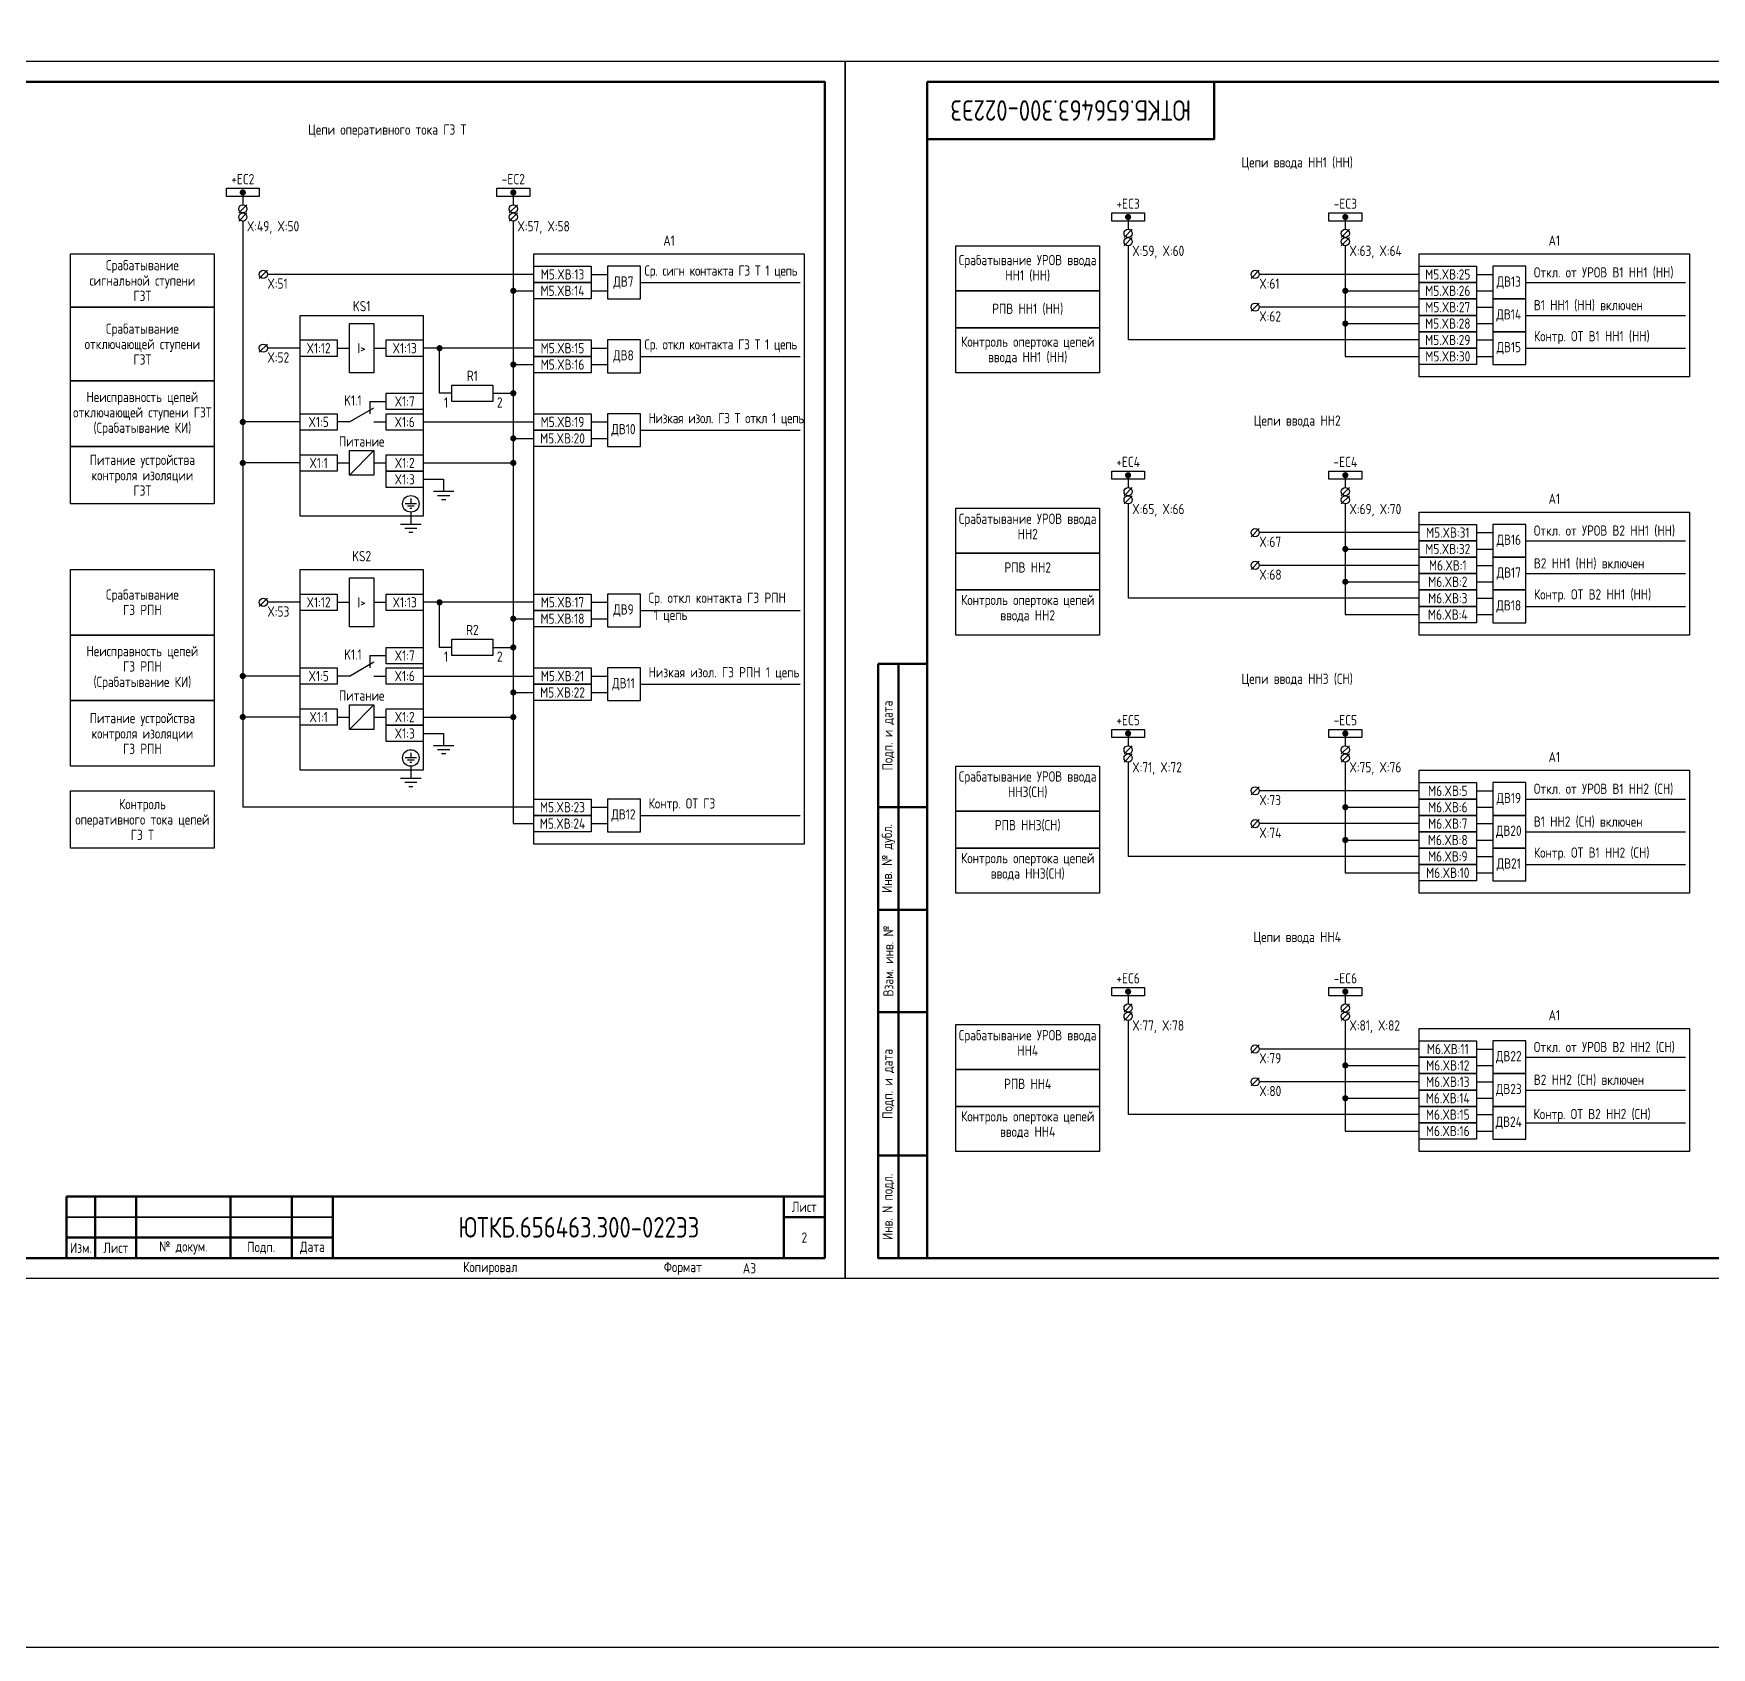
# Model space of a CAD drawing. Header units: millimetres. Extents: x -1036 to 3564, y -90 to 586.
# Drawn here: x 641.9 to 1051.3, y -90 to 303.8 of the extents above; entities that cross this region are included whole.
import ezdxf

# ---------------------------------------------------------------- set-up
doc = ezdxf.new("R2010")
doc.units = ezdxf.units.MM
doc.styles.add('Gost_type_A', font='GOST_A.TTF')

# ---------------------------------------------------------------- blocks, each defined once
blk = doc.blocks.new('Формат_А3')
blk.add_lwpolyline([(-420, 297), (0, 297), (0, 0), (-420, 0)], close=True)
at = {"lineweight": 50}
blk.add_lwpolyline([(-400, 292), (-5, 292), (-5, 5), (-400, 5)], close=True, dxfattribs=at)
blk = doc.blocks.new('Штамп малый нижний')
at = {"lineweight": 50}
for points in [[(-185, 15), (-178, 15), (-178, 5), (-185, 5)], [(-178, 15), (-168, 15), (-168, 5), (-178, 5)], [(-168, 15), (-145, 15), (-145, 5), (-168, 5)], [(-145, 15), (-130, 15), (-130, 5), (-145, 5)], [(-130, 15), (-120, 15), (-120, 5), (-130, 5)], [(-120, 15), (-10, 15), (-10, 0), (-120, 0)], [(-10, 15), (0, 15), (0, 10), (-10, 10)], [(-10, 10), (0, 10), (0, 0), (-10, 0)], [(-185, 5), (-178, 5), (-178, 0), (-185, 0)], [(-178, 5), (-168, 5), (-168, 0), (-178, 0)], [(-168, 5), (-145, 5), (-145, 0), (-168, 0)], [(-145, 5), (-130, 5), (-130, 0), (-145, 0)], [(-130, 5), (-120, 5), (-120, 0), (-130, 0)]]:
    blk.add_lwpolyline(points, close=True, dxfattribs=at)
for points in [[(-185, 15), (-178, 15), (-178, 10), (-185, 10)], [(-178, 15), (-168, 15), (-168, 10), (-178, 10)], [(-168, 15), (-145, 15), (-145, 10), (-168, 10)], [(-145, 15), (-130, 15), (-130, 10), (-145, 10)], [(-130, 15), (-120, 15), (-120, 10), (-130, 10)], [(-185, 10), (-178, 10), (-178, 5), (-185, 5)], [(-178, 10), (-168, 10), (-168, 5), (-178, 5)], [(-168, 10), (-145, 10), (-145, 5), (-168, 5)], [(-145, 10), (-130, 10), (-130, 5), (-145, 5)], [(-130, 10), (-120, 10), (-120, 5), (-130, 5)]]:
    blk.add_lwpolyline(points, close=True)
at = {"char_height": 2.5, "style": 'Gost_type_A'}
for s, insert, width, attachment_point in [('Лист', (-5, 12.5), 10, 5), ('№ докум.', (-156.5, 2.5), 23, 5), ('Изм.', (-181.5, 2.5), 7, 5), ('Лист', (-173, 2.5), 10, 5), ('Подп.', (-137.5, 2.5), 15, 5), ('Дата', (-125, 2.5), 10, 5), ('Копировал', (-75, -2.53), 13.1202, 6), ('Формат', (-30, -2.53), 13.1202, 6)]:
    blk.add_mtext(s, dxfattribs=dict(at, insert=insert, width=width, attachment_point=attachment_point))
blk = doc.blocks.new('Штамп угловой верхний')
at = {"lineweight": 50}
blk.add_lwpolyline([(0, 0), (70, 0), (70, -14), (0, -14)], close=True, dxfattribs=at)
blk = doc.blocks.new('Штамп левый нижний')
at = {"lineweight": 50}
for points in [[(-12, 145), (-7, 145), (-7, 110), (-12, 110)], [(-7, 145), (0, 145), (0, 110), (-7, 110)], [(-12, 110), (-7, 110), (-7, 85), (-12, 85)], [(-7, 110), (0, 110), (0, 85), (-7, 85)], [(-12, 85), (-7, 85), (-7, 60), (-12, 60)], [(-7, 85), (0, 85), (0, 60), (-7, 60)], [(-12, 60), (-7, 60), (-7, 25), (-12, 25)], [(-7, 60), (0, 60), (0, 25), (-7, 25)], [(-12, 25), (-7, 25), (-7, 0), (-12, 0)], [(-7, 25), (0, 25), (0, 0), (-7, 0)]]:
    blk.add_lwpolyline(points, close=True, dxfattribs=at)
at = {"char_height": 2.5, "attachment_point": 5, "rotation": 90, "style": 'Gost_type_A'}
for s, insert, width in [('Подп. и дата', (-9.5, 127.5), 35), ('Инв. № дубл.', (-9.5, 97.5), 25), ('Взам. инв. №', (-9.5, 72.5), 25), ('Подп. и дата', (-9.5, 42.5), 35), ('Инв. N подл.', (-9.5, 12.5), 25)]:
    blk.add_mtext(s, dxfattribs=dict(at, insert=insert, width=width))
blk = doc.blocks.new('POINT')
at = {"const_width": 0.75}
blk.add_lwpolyline([(-0.375, 0, 1), (0.375, 0, 1)], format="xyb", close=True, dxfattribs=at)
blk = doc.blocks.new('Шинка')
blk.add_lwpolyline([(-4, 1), (4, 1), (4, -1), (-4, -1)], close=True)
blk.add_blockref('POINT', (0, 0))

msp = doc.modelspace()

# ---------------------------------------------------------------- linework, layer by layer
for p, q in [((693, 265), (693, 262)), ((759, 265), (759, 262)), ((694, 262), (692, 260)), ((694, 260), (692, 258)), ((693, 258), (693, 115)), ((760, 262), (758, 260)), ((760, 260), (758, 258)), ((759, 258), (759, 111)), ((909, 259), (909, 256)), ((962, 259), (962, 256)), ((910, 256), (908, 254)), ((910, 254), (908, 252)), ((963, 256), (961, 254)), ((963, 254), (961, 252)), ((909, 252), (909, 229)), ((962, 252), (962, 225)), ((699, 246), (697, 244)), ((941, 246), (939, 244)), ((764, 245), (699, 245)), ((778, 245), (782, 245)), ((790, 243), (829, 243)), ((980, 245), (941, 245)), ((994, 245), (998, 245)), ((1006, 243), (1045, 243)), ((759, 241), (764, 241)), ((778, 241), (782, 241)), ((941, 238), (939, 236)), ((962, 241), (980, 241)), ((994, 241), (998, 241)), ((980, 237), (941, 237)), ((994, 237), (998, 237)), ((1006, 235), (1045, 235)), ((962, 233), (980, 233)), ((994, 233), (998, 233)), ((699, 228), (697, 226)), ((707, 227), (699, 227)), ((716, 227), (719, 227)), ((725, 227), (728, 227)), ((764, 227), (737, 227)), ((741, 216), (741, 227)), ((778, 227), (782, 227)), ((980, 229), (909, 229)), ((994, 229), (998, 229)), ((1006, 227), (1045, 227)), ((759, 223), (764, 223)), ((778, 223), (782, 223)), ((790, 225), (829, 225)), ((962, 225), (980, 225)), ((994, 225), (998, 225)), ((724, 214), (728, 214)), ((724, 214), (724, 211)), ((744, 216), (741, 216)), ((754, 216), (759, 216)), ((707, 209), (693, 209)), ((719, 209), (716, 209)), ((719, 209), (725, 212.46)), ((725, 209), (728, 209)), ((737, 209), (764, 209)), ((778, 209), (782, 209)), ((759, 205), (764, 205)), ((778, 205), (782, 205)), ((790, 207), (829, 207)), ((719, 196), (725, 202)), ((707, 199), (693, 199)), ((716, 199), (719, 199)), ((725, 199), (728, 199)), ((737, 199), (759, 199)), ((737, 195), (742, 195)), ((910, 193), (908, 191)), ((909, 196), (909, 193)), ((963, 193), (961, 191)), ((962, 196), (962, 193)), ((910, 191), (908, 189)), ((909, 189), (909, 166)), ((963, 191), (961, 189)), ((962, 189), (962, 162)), ((941, 183), (939, 181)), ((980, 182), (941, 182)), ((994, 182), (998, 182)), ((962, 178), (980, 178)), ((994, 178), (998, 178)), ((1006, 180), (1045, 180)), ((941, 175), (939, 173)), ((980, 174), (941, 174)), ((994, 174), (998, 174)), ((1006, 172), (1045, 172)), ((962, 170), (980, 170)), ((994, 170), (998, 170)), ((699, 166), (697, 164)), ((707, 165), (699, 165)), ((716, 165), (719, 165)), ((725, 165), (728, 165)), ((764, 165), (737, 165)), ((741, 154), (741, 165)), ((778, 165), (782, 165)), ((980, 166), (909, 166)), ((994, 166), (998, 166)), ((1006, 164), (1045, 164)), ((759, 161), (764, 161)), ((778, 161), (782, 161)), ((790, 163), (829, 163)), ((962, 162), (980, 162)), ((994, 162), (998, 162)), ((724, 152), (728, 152)), ((724, 152), (724, 149)), ((744, 154), (741, 154)), ((754, 154), (759, 154)), ((719, 147), (725, 150.46)), ((707, 147), (693, 147)), ((719, 147), (716, 147)), ((725, 147), (728, 147)), ((737, 147), (764, 147)), ((778, 147), (782, 147)), ((790, 145), (829, 145)), ((719, 134), (725, 140)), ((759, 143), (764, 143)), ((778, 143), (782, 143)), ((707, 137), (693, 137)), ((716, 137), (719, 137)), ((725, 137), (728, 137)), ((737, 137), (759, 137)), ((737, 133), (742, 133)), ((909, 133), (909, 130)), ((962, 133), (962, 130)), ((910, 130), (908, 128)), ((910, 128), (908, 126)), ((963, 130), (961, 128)), ((963, 128), (961, 126)), ((909, 126), (909, 103)), ((962, 126), (962, 99)), ((941, 120), (939, 118)), ((980, 119), (941, 119)), ((994, 119), (998, 119)), ((764, 115), (693, 115)), ((778, 115), (782, 115)), ((962, 115), (980, 115)), ((994, 115), (998, 115)), ((1006, 117), (1045, 117)), ((759, 111), (764, 111)), ((778, 111), (782, 111)), ((790, 113), (829, 113)), ((941, 112), (939, 110)), ((980, 111), (941, 111)), ((994, 111), (998, 111)), ((962, 107), (980, 107)), ((994, 107), (998, 107)), ((1006, 109), (1045, 109)), ((980, 103), (909, 103)), ((994, 103), (998, 103)), ((962, 99), (980, 99)), ((994, 99), (998, 99)), ((1006, 101), (1045, 101)), ((909, 70), (909, 67)), ((962, 70), (962, 67)), ((910, 67), (908, 65)), ((963, 67), (961, 65)), ((910, 65), (908, 63)), ((909, 63), (909, 40)), ((963, 65), (961, 63)), ((962, 63), (962, 36)), ((941, 57), (939, 55)), ((980, 56), (941, 56)), ((994, 56), (998, 56)), ((1006, 54), (1045, 54)), ((962, 52), (980, 52)), ((994, 52), (998, 52)), ((941, 49), (939, 47)), ((980, 48), (941, 48)), ((994, 48), (998, 48)), ((1006, 46), (1045, 46)), ((962, 44), (980, 44)), ((994, 44), (998, 44)), ((980, 40), (909, 40)), ((994, 40), (998, 40)), ((1006, 38), (1045, 38)), ((962, 36), (980, 36)), ((994, 36), (998, 36))]:
    msp.add_line(p, q)
at = {"ltscale": 4.32}
for p, q in [((742, 195), (742, 192)), ((735.42, 189.02), (732.58, 189.02)), ((734.85, 188.45), (733.15, 188.45)), ((734, 190.3), (734, 189.02)), ((744.5, 192), (739.5, 192)), ((743.5, 191), (740.5, 191)), ((742.5, 190), (741.5, 190)), ((734.28, 187.88), (733.72, 187.88)), ((734, 187), (734, 184)), ((736.5, 184), (731.5, 184)), ((735.5, 183), (732.5, 183)), ((734.5, 182), (733.5, 182)), ((742, 133), (742, 130)), ((735.42, 127.02), (732.58, 127.02)), ((734, 128.3), (734, 127.02)), ((744.5, 130), (739.5, 130)), ((743.5, 129), (740.5, 129)), ((742.5, 128), (741.5, 128)), ((734.85, 126.45), (733.15, 126.45)), ((734.28, 125.88), (733.72, 125.88)), ((734, 125), (734, 122)), ((736.5, 122), (731.5, 122)), ((735.5, 121), (732.5, 121)), ((734.5, 120), (733.5, 120))]:
    msp.add_line(p, q, dxfattribs=at)
for points in [[(-1036, 586), (3564, 586), (3564, -90), (-1036, -90)], [(686, 237), (651, 237), (651, 250), (686, 250)], [(764, 250), (830, 250), (830, 106), (764, 106)], [(902, 241), (867, 241), (867, 252), (902, 252)], [(980, 250), (1046, 250), (1046, 220), (980, 220)], [(764, 247), (778, 247), (778, 243), (764, 243)], [(980, 247), (994, 247), (994, 243), (980, 243)], [(764, 243), (778, 243), (778, 239), (764, 239)], [(980, 243), (994, 243), (994, 239), (980, 239)], [(902, 232), (867, 232), (867, 241), (902, 241)], [(980, 239), (994, 239), (994, 235), (980, 235)], [(686, 219), (651, 219), (651, 237), (686, 237)], [(707, 235), (737, 235), (737, 186), (707, 186)], [(980, 235), (994, 235), (994, 231), (980, 231)], [(719, 233), (725, 233), (725, 221), (719, 221)], [(902, 221), (867, 221), (867, 232), (902, 232)], [(980, 231), (994, 231), (994, 227), (980, 227)], [(707, 229), (716, 229), (716, 225), (707, 225)], [(728, 229), (737, 229), (737, 225), (728, 225)], [(764, 229), (778, 229), (778, 225), (764, 225)], [(980, 227), (994, 227), (994, 223), (980, 223)], [(764, 225), (778, 225), (778, 221), (764, 221)], [(686, 203), (651, 203), (651, 219), (686, 219)], [(744, 218), (754, 218), (754, 214), (744, 214)], [(728, 216), (737, 216), (737, 212), (728, 212)], [(707, 211), (716, 211), (716, 207), (707, 207)], [(728, 211), (737, 211), (737, 207), (728, 207)], [(764, 211), (778, 211), (778, 207), (764, 207)], [(764, 207), (778, 207), (778, 203), (764, 203)], [(686, 189), (651, 189), (651, 203), (686, 203)], [(707, 201), (716, 201), (716, 197), (707, 197)], [(719, 202), (725, 202), (725, 196), (719, 196)], [(728, 201), (737, 201), (737, 197), (728, 197)], [(728, 197), (737, 197), (737, 193), (728, 193)], [(902, 177), (867, 177), (867, 188), (902, 188)], [(980, 187), (1046, 187), (1046, 157), (980, 157)], [(980, 184), (994, 184), (994, 180), (980, 180)], [(902, 168), (867, 168), (867, 177), (902, 177)], [(980, 180), (994, 180), (994, 176), (980, 176)], [(686, 157), (651, 157), (651, 173), (686, 173)], [(707, 173), (737, 173), (737, 124), (707, 124)], [(980, 176), (994, 176), (994, 172), (980, 172)], [(980, 172), (994, 172), (994, 168), (980, 168)], [(719, 171), (725, 171), (725, 159), (719, 159)], [(902, 157), (867, 157), (867, 168), (902, 168)], [(980, 168), (994, 168), (994, 164), (980, 164)], [(707, 167), (716, 167), (716, 163), (707, 163)], [(728, 167), (737, 167), (737, 163), (728, 163)], [(764, 167), (778, 167), (778, 163), (764, 163)], [(980, 164), (994, 164), (994, 160), (980, 160)], [(764, 163), (778, 163), (778, 159), (764, 159)], [(686, 141), (651, 141), (651, 157), (686, 157)], [(744, 156), (754, 156), (754, 152), (744, 152)], [(728, 154), (737, 154), (737, 150), (728, 150)], [(707, 149), (716, 149), (716, 145), (707, 145)], [(728, 149), (737, 149), (737, 145), (728, 145)], [(764, 149), (778, 149), (778, 145), (764, 145)], [(764, 145), (778, 145), (778, 141), (764, 141)], [(686, 125), (651, 125), (651, 141), (686, 141)], [(719, 140), (725, 140), (725, 134), (719, 134)], [(707, 139), (716, 139), (716, 135), (707, 135)], [(728, 139), (737, 139), (737, 135), (728, 135)], [(728, 135), (737, 135), (737, 131), (728, 131)], [(902, 114), (867, 114), (867, 125), (902, 125)], [(980, 124), (1046, 124), (1046, 94), (980, 94)], [(686, 105), (651, 105), (651, 119), (686, 119)], [(980, 121), (994, 121), (994, 117), (980, 117)], [(764, 117), (778, 117), (778, 113), (764, 113)], [(980, 117), (994, 117), (994, 113), (980, 113)], [(764, 113), (778, 113), (778, 109), (764, 109)], [(902, 105), (867, 105), (867, 114), (902, 114)], [(980, 113), (994, 113), (994, 109), (980, 109)], [(980, 109), (994, 109), (994, 105), (980, 105)], [(902, 94), (867, 94), (867, 105), (902, 105)], [(980, 105), (994, 105), (994, 101), (980, 101)], [(980, 101), (994, 101), (994, 97), (980, 97)], [(902, 51), (867, 51), (867, 62), (902, 62)], [(980, 61), (1046, 61), (1046, 31), (980, 31)], [(980, 58), (994, 58), (994, 54), (980, 54)], [(980, 54), (994, 54), (994, 50), (980, 50)], [(902, 42), (867, 42), (867, 51), (902, 51)], [(980, 50), (994, 50), (994, 46), (980, 46)], [(980, 46), (994, 46), (994, 42), (980, 42)], [(902, 31), (867, 31), (867, 42), (902, 42)], [(980, 42), (994, 42), (994, 38), (980, 38)], [(980, 38), (994, 38), (994, 34), (980, 34)]]:
    msp.add_lwpolyline(points, close=True)
at = {"ltscale": 4}
for points in [[(782, 239), (790, 239), (790, 247), (782, 247)], [(998, 239), (1006, 239), (1006, 247), (998, 247)], [(998, 231), (1006, 231), (1006, 239), (998, 239)], [(998, 223), (1006, 223), (1006, 231), (998, 231)], [(782, 221), (790, 221), (790, 229), (782, 229)], [(782, 203), (790, 203), (790, 211), (782, 211)], [(998, 176), (1006, 176), (1006, 184), (998, 184)], [(998, 168), (1006, 168), (1006, 176), (998, 176)], [(998, 160), (1006, 160), (1006, 168), (998, 168)], [(782, 159), (790, 159), (790, 167), (782, 167)], [(782, 141), (790, 141), (790, 149), (782, 149)], [(998, 113), (1006, 113), (1006, 121), (998, 121)], [(782, 109), (790, 109), (790, 117), (782, 117)], [(998, 105), (1006, 105), (1006, 113), (998, 113)], [(998, 97), (1006, 97), (1006, 105), (998, 105)], [(998, 50), (1006, 50), (1006, 58), (998, 58)], [(998, 42), (1006, 42), (1006, 50), (998, 50)], [(998, 34), (1006, 34), (1006, 42), (998, 42)]]:
    msp.add_lwpolyline(points, close=True, dxfattribs=at)
for centre, radius in [((693, 261), 1), ((693, 259), 1), ((759, 261), 1), ((759, 259), 1), ((909, 255), 1), ((909, 253), 1), ((962, 255), 1), ((962, 253), 1), ((698, 245), 1), ((940, 245), 1), ((940, 237), 1), ((698, 227), 1), ((909, 192), 1), ((962, 192), 1), ((734, 189.02), 2.02), ((909, 190), 1), ((962, 190), 1), ((940, 182), 1), ((940, 174), 1), ((698, 165), 1), ((734, 127.02), 2.02), ((909, 129), 1), ((909, 127), 1), ((962, 129), 1), ((962, 127), 1), ((940, 119), 1), ((940, 111), 1), ((909, 66), 1), ((962, 66), 1), ((909, 64), 1), ((962, 64), 1), ((940, 56), 1), ((940, 48), 1)]:
    msp.add_circle(centre, radius)

# ---------------------------------------------------------------- block references
at = {"color": 1}
for name, p in [('Формат_А3', (840, 0)), ('Формат_А3', (1260, 0)), ('Штамп левый нижний', (860, 5)), ('Штамп малый нижний', (835, 5))]:
    msp.add_blockref(name, p, dxfattribs=at)
for name, p in [('Штамп угловой верхний', (860, 292)), ('Шинка', (693, 265)), ('Шинка', (759, 265)), ('Шинка', (909, 259)), ('Шинка', (962, 259)), ('POINT', (759, 241)), ('POINT', (962, 241)), ('POINT', (962, 233)), ('POINT', (741, 227)), ('POINT', (759, 223)), ('POINT', (759, 216)), ('POINT', (693, 209)), ('POINT', (759, 205)), ('POINT', (693, 199)), ('POINT', (759, 199)), ('Шинка', (909, 196)), ('Шинка', (962, 196)), ('POINT', (962, 178)), ('POINT', (962, 170)), ('POINT', (741, 165)), ('POINT', (759, 161)), ('POINT', (759, 154)), ('POINT', (693, 147)), ('POINT', (759, 143)), ('POINT', (693, 137)), ('POINT', (759, 137)), ('Шинка', (909, 133)), ('Шинка', (962, 133)), ('POINT', (962, 115)), ('POINT', (962, 107)), ('Шинка', (909, 70)), ('Шинка', (962, 70)), ('POINT', (962, 52)), ('POINT', (962, 44))]:
    msp.add_blockref(name, p)

# ---------------------------------------------------------------- texts
at = {"insert": (895, 285), "char_height": 5, "width": 70, "attachment_point": 5, "rotation": 180, "style": 'Gost_type_A'}
msp.add_mtext('ЮТКБ.656463.300-022Э3', dxfattribs=at)
at = {"char_height": 2.5, "line_spacing_factor": 0.9, "style": 'Gost_type_A'}
for s, insert, width, attachment_point in [('Цепи оперативного тока ГЗ Т', (728.25, 280), 197.5, 5), ('Цепи ввода НН1 (НН)', (950.25, 272), 171.5, 5), ('X:49, X:50', (694, 258), 16, 1), ('X:57, X:58', (760, 258), 16, 1), ('A1', (797, 252), 66, 8), ('A1', (1013, 252), 66, 8), ('Срабатывание УРОВ ввода НН1 (НН)', (884.5, 246.5), 35, 5), ('X:59, X:60', (910, 252), 16, 1), ('X:63, X:64', (963, 252), 16, 1), ('Срабатывание\\Pсигнальной ступени\\PГЗТ', (668.5, 243.5), 35, 5), ('X:51', (699, 244), 8, 1), ('X:61', (941, 244), 8, 1), ('KS1', (722, 236), 30, 8), ('РПВ НН1 (НН)', (884.5, 236.5), 35, 5), ('X:62', (941, 236), 8, 1), ('Срабатывание\\Pотключающей ступени\\PГЗТ', (668.5, 228), 35, 5), ('Контроль опертока{\\W0.9; }цепей ввода НН1 (НН)', (884.5, 226.5), 35, 5), ('X:52', (699, 226), 8, 1), ('R1', (749, 219), 10, 8), ('Неисправность цепей отключающей ступени ГЗТ\\P(Срабатывание КИ)', (668.5, 211), 35, 5), ('K1.1', (722, 213), 12, 9), ('{\\T0.9;1}', (743, 215), 5, 3), ('{\\T0.9;2}', (755, 215), 5, 1), ('Цепи ввода НН2', (950.25, 209), 171.5, 5), ('Питание устройства контроля изоляции\\PГЗТ', (668.5, 196), 35, 5), ('X:65, X:66', (910, 189), 16, 1), ('X:69, X:70', (963, 189), 16, 1), ('A1', (1013, 189), 66, 8), ('Срабатывание УРОВ ввода НН2', (884.5, 183.5), 35, 5), ('X:67', (941, 181), 8, 1), ('KS2', (722, 175), 30, 8), ('РПВ НН2', (884.5, 173.5), 35, 5), ('X:68', (941, 173), 8, 1), ('Срабатывание\\PГЗ РПН', (668.5, 165), 35, 5), ('X:53', (699, 164), 8, 1), ('Контроль опертока{\\W0.9; }цепей ввода НН2', (884.5, 163.5), 35, 5), ('R2', (749, 157), 10, 8), ('Неисправность цепей\\PГЗ РПН\\P(Срабатывание КИ)', (668.5, 149), 35, 5), ('K1.1', (722, 151), 12, 9), ('{\\T0.9;1}', (743, 153), 5, 3), ('{\\T0.9;2}', (755, 153), 5, 1), ('Цепи ввода НН3 (СН)', (950.25, 146), 171.5, 5), ('Питание устройства контроля изоляции\\PГЗ РПН', (668.5, 133), 35, 5), ('A1', (1013, 126), 66, 8), ('Срабатывание УРОВ ввода НН3(СН)', (884.5, 120.5), 35, 5), ('X:71, X:72', (910, 126), 16, 1), ('X:75, X:76', (963, 126), 16, 1), ('Контроль\\Pоперативного тока цепей ГЗ Т', (668.5, 112), 35, 5), ('X:73', (941, 118), 8, 1), ('РПВ НН3(СН)', (884.5, 110.5), 35, 5), ('X:74', (941, 110), 8, 1), ('Контроль опертока{\\W0.9; }цепей ввода НН3(СН)', (884.5, 100.5), 35, 5), ('Цепи ввода НН4', (950.25, 83), 171.5, 5), ('A1', (1013, 63), 66, 8), ('X:77, X:78', (910, 63), 16, 1), ('X:81, X:82', (963, 63), 16, 1), ('Срабатывание УРОВ ввода НН4', (884.5, 57.5), 35, 5), ('X:79', (941, 55), 8, 1), ('РПВ НН4', (884.5, 47.5), 35, 5), ('X:80', (941, 47), 8, 1), ('Контроль опертока{\\W0.9; }цепей ввода НН4', (884.5, 37.5), 35, 5)]:
    msp.add_mtext(s, dxfattribs=dict(at, insert=insert, width=width, attachment_point=attachment_point))
at = {"style": 'Gost_type_A'}
for s, insert, char_height, width, attachment_point in [('+EC2', (693, 267), 2.5, 10, 8), ('-EC2', (759, 267), 2.5, 10, 8), ('+EC3', (909, 261), 2.5, 10, 8), ('-EC3', (962, 261), 2.5, 10, 8), ('M5.XВ:13', (771, 245), 2.5, 14, 5), ('{\\T0.95;Ср. сигн контакта ГЗ Т 1 цепь}', (791, 244), 2.5, 44.8565, 7), ('M5.XВ:25', (987, 245), 2.5, 14, 5), ('Откл. от УРОВ В1 НН1 (НН)', (1008, 244), 2.5, 39.3936, 7), ('M5.XВ:14', (771, 241), 2.5, 14, 5), ('ДВ7', (785.88, 243), 2.5, 7.7588, 5), ('M5.XВ:26', (987, 241), 2.5, 14, 5), ('ДВ13', (1001.88, 243), 2.5, 7.7588, 5), ('M5.XВ:27', (987, 237), 2.5, 14, 5), ('В1 НН1 (НН) включен', (1008, 236), 2.5, 30.8621, 7), ('M5.XВ:28', (987, 233), 2.5, 14, 5), ('ДВ14', (1001.88, 235), 2.5, 7.7588, 5), ('M5.XВ:29', (987, 229), 2.5, 14, 5), ('Контр. ОТ В1 НН1 (НН)', (1008, 228), 2.5, 44.8565, 7), ('X1:12', (711.5, 227), 2.5, 9.0043, 5), ('I>', (722, 227), 2.5, 6.0044, 5), ('X1:13', (732.5, 227), 2.5, 9.0043, 5), ('M5.XВ:15', (771, 227), 2.5, 14, 5), ('ДВ8', (785.88, 225), 2.5, 7.7588, 5), ('{\\T0.95;Ср. откл контакта ГЗ Т 1 цепь}', (791, 226), 2.5, 43.1126, 7), ('M5.XВ:30', (987, 225), 2.5, 14, 5), ('ДВ15', (1001.88, 227), 2.5, 7.7588, 5), ('M5.XВ:16', (771, 223), 2.5, 14, 5), ('X1:7', (732.5, 214), 2.5, 9.0043, 5), ('X1:5', (711.5, 209), 2.5, 9.0043, 5), ('X1:6', (732.5, 209), 2.5, 9.0043, 5), ('M5.XВ:19', (771, 209), 2.5, 14, 5), ('{\\T0.95;Низкая изол. ГЗ Т откл 1 цепь}', (792, 208), 2.5, 46.0438, 7), ('Питание', (722, 203), 2.5, 12, 8), ('M5.XВ:20', (771, 205), 2.5, 14, 5), ('ДВ10', (785.88, 207), 2.5, 7.7588, 5), ('X1:1', (711.5, 199), 2.5, 9.0043, 5), ('X1:2', (732.5, 199), 2.5, 9.0043, 5), ('+EC4', (909, 198), 2.5, 10, 8), ('-EC4', (962, 198), 2.5, 10, 8), ('X1:3', (732.5, 195), 2.5, 9.0043, 5), ('M5.XВ:31', (987, 182), 2.5, 14, 5), ('ДВ16', (1001.88, 180), 2.5, 7.7588, 5), ('Откл. от УРОВ В2 НН1 (НН)', (1008, 181), 2.5, 41.6473, 7), ('M5.XВ:32', (987, 178), 2.5, 14, 5), ('M6.XВ:1', (987, 174), 2.5, 14, 5), ('ДВ17', (1001.88, 172), 2.5, 7.7588, 5), ('В2 НН1 (НН) включен', (1008, 173), 2.5, 27.8465, 7), ('M6.XВ:2', (987, 170), 2.5, 14, 5), ('Контр. ОТ В2 НН1 (НН)', (1008, 165), 2.5, 31.2345, 7), ('X1:12', (711.5, 165), 2.5, 9.0043, 5), ('I>', (722, 165), 2.5, 6.0044, 5), ('X1:13', (732.5, 165), 2.5, 9.0043, 5), ('M5.XВ:17', (771, 165), 2.5, 14, 5), ('ДВ9', (785.88, 163), 2.5, 7.7588, 5), ('Ср. откл контакта ГЗ РПН\\P 1 цепь', (792, 160), 2.5, 46.288, 7), ('M6.XВ:3', (987, 166), 2.5, 14, 5), ('ДВ18', (1001.88, 164), 2.5, 7.7588, 5), ('M5.XВ:18', (771, 161), 2.5, 14, 5), ('M6.XВ:4', (987, 162), 2.5, 14, 5), ('X1:7', (732.5, 152), 2.5, 9.0043, 5), ('X1:5', (711.5, 147), 2.5, 9.0043, 5), ('X1:6', (732.5, 147), 2.5, 9.0043, 5), ('M5.XВ:21', (771, 147), 2.5, 14, 5), ('Низкая изол. ГЗ РПН 1 цепь', (792, 146), 2.5, 43.2348, 7), ('Питание', (722, 141), 2.5, 12, 8), ('M5.XВ:22', (771, 143), 2.5, 14, 5), ('ДВ11', (785.88, 145), 2.5, 7.7588, 5), ('X1:1', (711.5, 137), 2.5, 9.0043, 5), ('X1:2', (732.5, 137), 2.5, 9.0043, 5), ('+EC5', (909, 135), 2.5, 10, 8), ('-EC5', (962, 135), 2.5, 10, 8), ('X1:3', (732.5, 133), 2.5, 9.0043, 5), ('M6.XВ:5', (987, 119), 2.5, 14, 5), ('Откл. от УРОВ В1 НН2 (СН)', (1008, 118), 2.5, 38.4821, 7), ('M5.XВ:23', (771, 115), 2.5, 14, 5), ('Контр. ОТ ГЗ', (792, 114), 2.5, 37.4344, 7), ('M6.XВ:6', (987, 115), 2.5, 14, 5), ('ДВ19', (1001.88, 117), 2.5, 7.7588, 5), ('M5.XВ:24', (771, 111), 2.5, 14, 5), ('ДВ12', (785.88, 113), 2.5, 7.7588, 5), ('M6.XВ:7', (987, 111), 2.5, 14, 5), ('В1 НН2 (СН) включен', (1008, 110), 2.5, 27.7075, 7), ('M6.XВ:8', (987, 107), 2.5, 14, 5), ('ДВ20', (1001.88, 109), 2.5, 7.7588, 5), ('M6.XВ:9', (987, 103), 2.5, 14, 5), ('ДВ21', (1001.88, 101), 2.5, 7.7588, 5), ('Контр. ОТ В1 НН2 (СН)', (1008, 102), 2.5, 27.8465, 7), ('M6.XВ:10', (987, 99), 2.5, 14, 5), ('+EC6', (909, 72), 2.5, 10, 8), ('-EC6', (962, 72), 2.5, 10, 8), ('Откл. от УРОВ В2 НН2 (СН)', (1008, 55), 2.5, 42.0274, 7), ('M6.XВ:12', (987, 52), 2.5, 14, 5), ('M6.XВ:11', (987, 56), 2.5, 14, 5), ('ДВ22', (1001.88, 54), 2.5, 7.7588, 5), ('M6.XВ:13', (987, 48), 2.5, 14, 5), ('В2 НН2 (СН) включен', (1008, 47), 2.5, 27.8465, 7), ('M6.XВ:14', (987, 44), 2.5, 14, 5), ('ДВ23', (1001.88, 46), 2.5, 7.7588, 5), ('M6.XВ:15', (987, 40), 2.5, 14, 5), ('Контр. ОТ В2 НН2 (СН)', (1007.91, 38.22), 2.5, 40.0715, 7), ('M6.XВ:16', (987, 36), 2.5, 14, 5), ('ДВ24', (1001.88, 38), 2.5, 7.7588, 5), ('ЮТКБ.656463.300-022Э3', (775, 12.5), 5, 120, 5), ('2', (830, 10), 2.5, 10, 5), ('A3', (815, 2.5), 2.5, 20, 4)]:
    msp.add_mtext(s, dxfattribs=dict(at, insert=insert, char_height=char_height, width=width, attachment_point=attachment_point))

doc.saveas('drawing.dxf')
